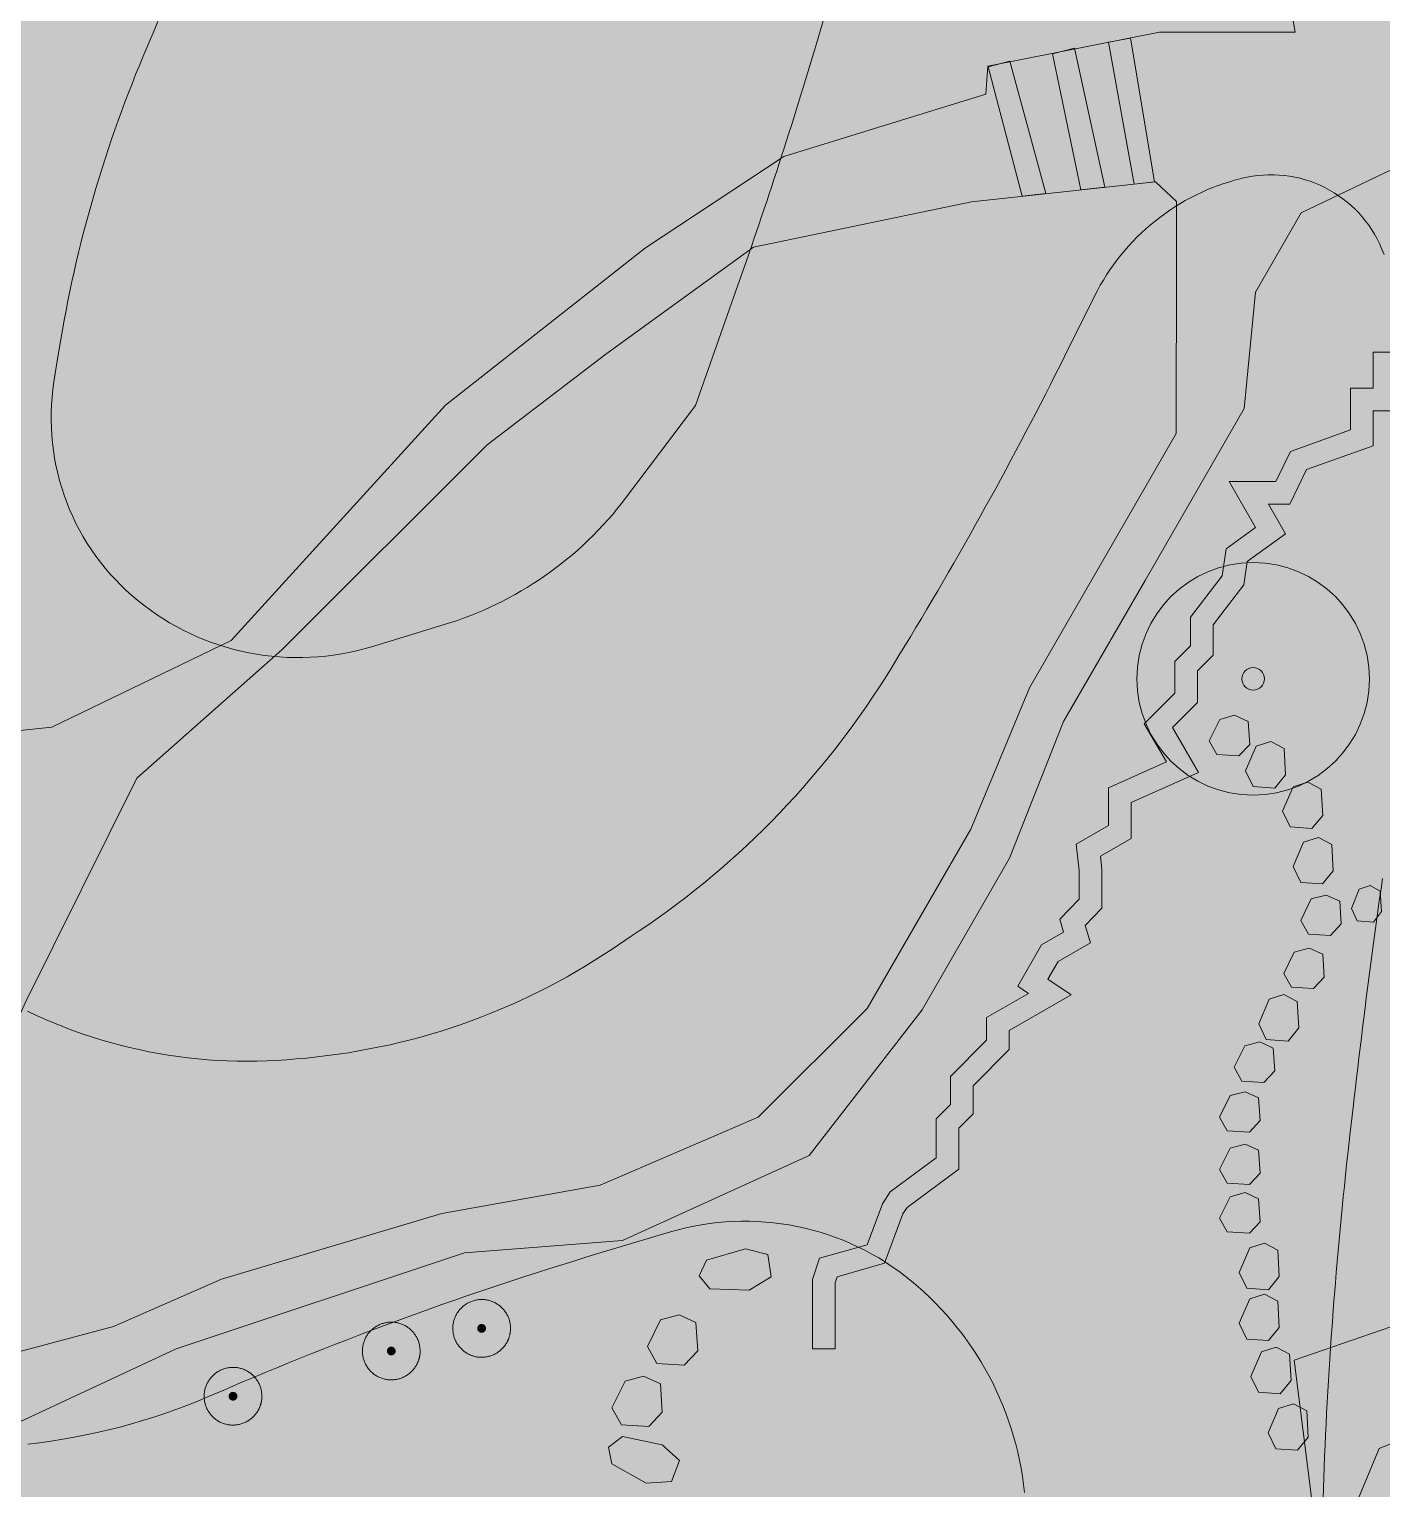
# Model space of a CAD drawing. Header units: metres. Extents: x 68582 to 69192, y 19191 to 19633.
# Drawn here: x 68750.97 to 68762.94, y 19447.41 to 19460.32 of the extents above; entities that cross this region are included whole.
import ezdxf

# ---------------------------------------------------------------- set-up
doc = ezdxf.new("R2010")
doc.units = ezdxf.units.M
doc.linetypes.add('Line Type-1', pattern=[2.116537, 1.058075, -1.058463])
doc.layers.get('0').update_dxf_attribs({"lineweight": 15})
doc.layers.add('None', color=7, linetype='Continuous', lineweight=5)

# ---------------------------------------------------------------- blocks, each defined once
blk = doc.blocks.new('Group-1421')
at = {"layer": 'None', "linetype": 'Continuous', "lineweight": 0, "transparency": 33554687}
blk.add_hatch(color=7, dxfattribs=at).paths.add_polyline_path([(44.264, -113.291), (44.266, -113.289), (44.267, -113.287), (44.269, -113.286), (44.27, -113.284), (44.271, -113.282), (44.272, -113.28), (44.273, -113.278), (44.274, -113.276), (44.275, -113.274), (44.275, -113.271), (44.275, -113.269), (44.276, -113.267), (44.276, -113.265), (44.276, -113.263), (44.275, -113.26), (44.275, -113.258), (44.274, -113.256), (44.274, -113.254), (44.273, -113.252), (44.272, -113.25), (44.271, -113.248), (44.27, -113.246), (44.268, -113.244), (44.267, -113.242), (44.265, -113.241), (44.264, -113.239), (44.262, -113.238), (44.26, -113.236), (44.258, -113.235), (44.256, -113.234), (44.254, -113.233), (44.252, -113.233), (44.25, -113.232), (44.248, -113.231), (44.246, -113.231), (44.243, -113.231), (44.241, -113.231), (44.239, -113.231), (44.237, -113.231), (44.234, -113.232), (44.232, -113.232), (44.23, -113.233), (44.228, -113.234), (44.226, -113.234), (44.224, -113.236), (44.222, -113.237), (44.22, -113.238), (44.219, -113.24), (44.217, -113.241), (44.215, -113.243), (44.214, -113.244), (44.213, -113.246), (44.212, -113.248), (44.211, -113.25), (44.21, -113.252), (44.209, -113.254), (44.208, -113.257), (44.208, -113.259), (44.207, -113.261), (44.207, -113.263), (44.207, -113.265), (44.207, -113.268), (44.208, -113.27), (44.208, -113.272), (44.208, -113.274), (44.209, -113.276), (44.21, -113.278), (44.211, -113.28), (44.212, -113.282), (44.213, -113.284), (44.214, -113.286), (44.216, -113.288), (44.217, -113.289), (44.219, -113.291), (44.221, -113.292), (44.223, -113.294), (44.225, -113.295), (44.227, -113.296), (44.229, -113.297), (44.231, -113.298), (44.233, -113.298), (44.235, -113.299), (44.237, -113.299), (44.239, -113.299), (44.242, -113.299), (44.244, -113.299), (44.246, -113.299), (44.248, -113.299), (44.251, -113.298), (44.253, -113.297), (44.255, -113.297), (44.257, -113.296), (44.259, -113.295), (44.261, -113.293), (44.262, -113.292)], flags=0)
at = {"layer": 'None', "color": 7, "linetype": 'Continuous', "lineweight": 5, "transparency": 33554687}
for points in [[(44.476, -113.366), (44.503, -113.303), (44.487, -113.167), (44.405, -113.057), (44.279, -113.003), (44.143, -113.02), (44.034, -113.102), (43.98, -113.227), (43.996, -113.363), (44.078, -113.473), (44.204, -113.527), (44.34, -113.51), (44.449, -113.428), (44.476, -113.366)], [(44.264, -113.291), (44.271, -113.284), (44.277, -113.267), (44.273, -113.249), (44.261, -113.235), (44.243, -113.23), (44.225, -113.233), (44.212, -113.246), (44.206, -113.263), (44.21, -113.281), (44.222, -113.295), (44.239, -113.3), (44.257, -113.297), (44.264, -113.291)]]:
    blk.add_open_spline(points, degree=2, dxfattribs=at)
blk = doc.blocks.new('Group-1420')
at = {"layer": 'None', "color": 7, "linetype": 'Continuous', "lineweight": 5, "transparency": 33554687}
for radius in [1.029, 0.1]:
    blk.add_circle((51.068, -107.519), radius, dxfattribs=at)
blk = doc.blocks.new('Group-639')
at = {"layer": 'None', "linetype": 'Continuous', "lineweight": 0, "transparency": 33554687}
blk.add_hatch(color=7, dxfattribs=at).paths.add_polyline_path([(42.064, -113.891), (42.066, -113.889), (42.067, -113.887), (42.069, -113.886), (42.07, -113.884), (42.071, -113.882), (42.072, -113.88), (42.073, -113.878), (42.074, -113.876), (42.075, -113.874), (42.075, -113.871), (42.075, -113.869), (42.076, -113.867), (42.076, -113.865), (42.076, -113.863), (42.075, -113.86), (42.075, -113.858), (42.074, -113.856), (42.074, -113.854), (42.073, -113.852), (42.072, -113.85), (42.071, -113.848), (42.07, -113.846), (42.068, -113.844), (42.067, -113.842), (42.065, -113.841), (42.064, -113.839), (42.062, -113.838), (42.06, -113.836), (42.058, -113.835), (42.056, -113.834), (42.054, -113.833), (42.052, -113.833), (42.05, -113.832), (42.048, -113.831), (42.046, -113.831), (42.043, -113.831), (42.041, -113.831), (42.039, -113.831), (42.037, -113.831), (42.034, -113.832), (42.032, -113.832), (42.03, -113.833), (42.028, -113.834), (42.026, -113.834), (42.024, -113.836), (42.022, -113.837), (42.02, -113.838), (42.019, -113.84), (42.017, -113.841), (42.015, -113.843), (42.014, -113.844), (42.013, -113.846), (42.012, -113.848), (42.011, -113.85), (42.01, -113.852), (42.009, -113.854), (42.008, -113.857), (42.008, -113.859), (42.007, -113.861), (42.007, -113.863), (42.007, -113.865), (42.007, -113.868), (42.008, -113.87), (42.008, -113.872), (42.008, -113.874), (42.009, -113.876), (42.01, -113.878), (42.011, -113.88), (42.012, -113.882), (42.013, -113.884), (42.014, -113.886), (42.016, -113.888), (42.017, -113.889), (42.019, -113.891), (42.021, -113.892), (42.023, -113.894), (42.025, -113.895), (42.027, -113.896), (42.029, -113.897), (42.031, -113.898), (42.033, -113.898), (42.035, -113.899), (42.037, -113.899), (42.039, -113.899), (42.042, -113.899), (42.044, -113.899), (42.046, -113.899), (42.048, -113.899), (42.051, -113.898), (42.053, -113.897), (42.055, -113.897), (42.057, -113.896), (42.059, -113.895), (42.061, -113.893), (42.062, -113.892)], flags=0)
at = {"layer": 'None', "color": 7, "linetype": 'Continuous', "lineweight": 5, "transparency": 33554687}
for points in [[(42.276, -113.966), (42.303, -113.903), (42.287, -113.767), (42.205, -113.657), (42.079, -113.603), (41.943, -113.62), (41.834, -113.702), (41.78, -113.827), (41.796, -113.963), (41.878, -114.073), (42.004, -114.127), (42.14, -114.11), (42.249, -114.028), (42.276, -113.966)], [(42.064, -113.891), (42.071, -113.884), (42.077, -113.867), (42.073, -113.849), (42.061, -113.835), (42.043, -113.83), (42.025, -113.833), (42.012, -113.846), (42.006, -113.863), (42.01, -113.881), (42.022, -113.895), (42.039, -113.9), (42.057, -113.897), (42.064, -113.891)]]:
    blk.add_open_spline(points, degree=2, dxfattribs=at)
blk = doc.blocks.new('Group-638')
at = {"layer": 'None', "linetype": 'Continuous', "lineweight": 0, "transparency": 33554687}
blk.add_hatch(color=7, dxfattribs=at).paths.add_polyline_path([(43.464, -113.491), (43.466, -113.489), (43.467, -113.487), (43.469, -113.486), (43.47, -113.484), (43.471, -113.482), (43.472, -113.48), (43.473, -113.478), (43.474, -113.476), (43.475, -113.474), (43.475, -113.471), (43.475, -113.469), (43.476, -113.467), (43.476, -113.465), (43.476, -113.463), (43.475, -113.46), (43.475, -113.458), (43.474, -113.456), (43.474, -113.454), (43.473, -113.452), (43.472, -113.45), (43.471, -113.448), (43.47, -113.446), (43.468, -113.444), (43.467, -113.442), (43.465, -113.441), (43.464, -113.439), (43.462, -113.438), (43.46, -113.436), (43.458, -113.435), (43.456, -113.434), (43.454, -113.433), (43.452, -113.433), (43.45, -113.432), (43.448, -113.431), (43.446, -113.431), (43.443, -113.431), (43.441, -113.431), (43.439, -113.431), (43.437, -113.431), (43.434, -113.432), (43.432, -113.432), (43.43, -113.433), (43.428, -113.434), (43.426, -113.434), (43.424, -113.436), (43.422, -113.437), (43.42, -113.438), (43.419, -113.44), (43.417, -113.441), (43.415, -113.443), (43.414, -113.444), (43.413, -113.446), (43.412, -113.448), (43.411, -113.45), (43.41, -113.452), (43.409, -113.454), (43.408, -113.457), (43.408, -113.459), (43.407, -113.461), (43.407, -113.463), (43.407, -113.465), (43.407, -113.468), (43.408, -113.47), (43.408, -113.472), (43.408, -113.474), (43.409, -113.476), (43.41, -113.478), (43.411, -113.48), (43.412, -113.482), (43.413, -113.484), (43.414, -113.486), (43.416, -113.488), (43.417, -113.489), (43.419, -113.491), (43.421, -113.492), (43.423, -113.494), (43.425, -113.495), (43.427, -113.496), (43.429, -113.497), (43.431, -113.498), (43.433, -113.498), (43.435, -113.499), (43.437, -113.499), (43.439, -113.499), (43.442, -113.499), (43.444, -113.499), (43.446, -113.499), (43.448, -113.499), (43.451, -113.498), (43.453, -113.497), (43.455, -113.497), (43.457, -113.496), (43.459, -113.495), (43.461, -113.493), (43.462, -113.492)], flags=0)
at = {"layer": 'None', "color": 7, "linetype": 'Continuous', "lineweight": 5, "transparency": 33554687}
for points in [[(43.676, -113.566), (43.703, -113.503), (43.687, -113.367), (43.605, -113.257), (43.479, -113.203), (43.343, -113.22), (43.234, -113.302), (43.18, -113.427), (43.196, -113.563), (43.278, -113.673), (43.404, -113.727), (43.54, -113.71), (43.649, -113.628), (43.676, -113.566)], [(43.464, -113.491), (43.471, -113.484), (43.477, -113.467), (43.473, -113.449), (43.461, -113.435), (43.443, -113.43), (43.425, -113.433), (43.412, -113.446), (43.406, -113.463), (43.41, -113.481), (43.422, -113.495), (43.439, -113.5), (43.457, -113.497), (43.464, -113.491)]]:
    blk.add_open_spline(points, degree=2, dxfattribs=at)

msp = doc.modelspace()

# ---------------------------------------------------------------- hatches: boundary and pattern name
at = {"true_color": 0xd1f0d1, "transparency": 33554687}
msp.add_hatch(color=254, dxfattribs=at).paths.add_polyline_path([(68588.122, 19191.443), (69192.296, 19191.443), (69192.296, 19628.232), (68588.122, 19628.232)], flags=0)
at = {"layer": 'None', "linetype": 'Continuous', "lineweight": 0, "true_color": 0xffffff, "transparency": 33554687}
h = msp.add_hatch(color=7, dxfattribs=at)
h.paths.add_polyline_path([(68772.465, 19457.194), (68772.749, 19456.444), (68773.142, 19455.364), (68773.724, 19453.444), (68773.885, 19452.704), (68773.885, 19450.244), (68773.889, 19449.184), (68773.498, 19448.244), (68773.033, 19447.584), (68770.925, 19445.824), (68770.005, 19445.469), (68768.685, 19445.184), (68767.765, 19445.324), (68766.665, 19445.554), (68766.486, 19445.27), (68766.225, 19444.824), (68765.375, 19443.125), (68764.545, 19441.47), (68764.394, 19440.999), (68763.398, 19441.091), (68763.665, 19441.736), (68763.805, 19442.464), (68764.691, 19443.46), (68765.19, 19444.324), (68765.445, 19445.464), (68765.665, 19445.844), (68765.605, 19446.044), (68764.726, 19446.902), (68764.625, 19447.813), (68764.625, 19448.284), (68764.165, 19448.324), (68763.345, 19447.938), (68762.919, 19447.764), (68762.495, 19446.744), (68762.325, 19446.744), (68762.325, 19447.284), (68762.168, 19448.544), (68763.022, 19448.84), (68763.485, 19449.304), (68764.395, 19449.764), (68764.845, 19449.924), (68764.845, 19450.624), (68765.083, 19451.464), (68766.038, 19453.764), (68767.265, 19455.89), (68767.94, 19457.514), (68768.205, 19458.094), (68768.455, 19458.824), (68768.085, 19460.014), (68767.885, 19460.214), (68767.577, 19460.284), (68766.365, 19460.284), (68765.665, 19460.164), (68764.979, 19460.01), (68762.23, 19458.694), (68761.825, 19457.994), (68761.725, 19456.965), (68760.847, 19455.444), (68760.125, 19454.194), (68759.649, 19452.985), (68758.875, 19451.644), (68757.875, 19450.357), (68756.225, 19449.605), (68754.825, 19449.494), (68752.275, 19448.644), (68750.533, 19447.833), (68749.975, 19447.394), (68748.762, 19446.053), (68748.027, 19446.424), (68749.019, 19447.694), (68749.241, 19448.944), (68749.391, 19450.316), (68749.391, 19451.444), (68749.075, 19452.494), (68748.075, 19453.294), (68747.184, 19454.594), (68746.775, 19455.644), (68746.425, 19457.344), (68746.425, 19458.935), (68746.425, 19459.661), (68747.355, 19463.47), (68747.832, 19466.197), (68747.615, 19466.572), (68747.03, 19467.362), (68748.753, 19468.119), (68748.975, 19467.319), (68749.318, 19466.044), (68749.318, 19465.675), (68748.975, 19463.694), (68747.977, 19461.094), (68747.657, 19459.444), (68747.475, 19457.594), (68747.649, 19456.323), (68748.475, 19454.544), (68749.739, 19453.994), (68751.175, 19454.144), (68752.76, 19454.913), (68754.659, 19456.994), (68756.426, 19458.385), (68757.651, 19459.194), (68759.438, 19459.744), (68759.456, 19459.994), (68760.975, 19460.294), (68762.175, 19460.294), (68761.625, 19463.594), (68761.275, 19465.794), (68760.889, 19468.174), (68760.225, 19470.494), (68760.225, 19471.194), (68760.625, 19473.038), (68760.201, 19474.112), (68759.34, 19474.744), (68760.673, 19475.74), (68761.694, 19474.245), (68762.475, 19473.794), (68764.083, 19471.994), (68765.618, 19470.044), (68765.815, 19470.016), (68766.025, 19470.237), (68766.725, 19470.484), (68767.845, 19470.824), (68768.585, 19471.084), (68770.285, 19471.264), (68771.585, 19471.352), (68772.565, 19471.352), (68773.945, 19471.183), (68775.285, 19470.744), (68775.945, 19470.404), (68776.085, 19470.435), (68777.245, 19471.724), (68777.707, 19472.809), (68778.246, 19473.744), (68779.745, 19474.02), (68780.885, 19474.176), (68782.445, 19474.388), (68783.805, 19474.664), (68784.485, 19474.713), (68785.485, 19474.784), (68787.275, 19474.586), (68788.085, 19474.507), (68789.345, 19473.779), (68789.804, 19473.124), (68790.44, 19472.757), (68792.543, 19473.404), (68794.445, 19473.994), (68795.425, 19474.56), (68795.875, 19475.14), (68796.912, 19474.366), (68795.985, 19474.122), (68794.266, 19473.62), (68792.625, 19473.005), (68790.705, 19472.284), (68790.505, 19472.084), (68790.305, 19471.884), (68789.763, 19470.944), (68789.597, 19470.224), (68789.381, 19469.284), (68789.325, 19469.044), (68788.725, 19468.004), (68787.525, 19466.494), (68785.575, 19465.094), (68782.225, 19463.926), (68780.685, 19462.829), (68779.381, 19461.908), (68777.587, 19460.637), (68777.076, 19460.064), (68776.538, 19459.461), (68776.085, 19458.944), (68775.921, 19458.659), (68775.852, 19457.939), (68776.195, 19457.344), (68777.065, 19456.841), (68777.975, 19456.578), (68779.203, 19456.261), (68780.152, 19455.572), (68780.594, 19454.644), (68781.185, 19453.184), (68781.565, 19451.524), (68781.761, 19451.4), (68782.2, 19451.147), (68781.078, 19450.499), (68780.796, 19451.694), (68780.334, 19453.044), (68779.441, 19454.366), (68778.46, 19455.164), (68778.557, 19455.284), (68777.645, 19455.924), (68775.925, 19456.724), (68775.775, 19455.774), (68775.594, 19454.584), (68775.318, 19452.494), (68775.285, 19449.484), (68775.041, 19448.384), (68774.296, 19446.694), (68773.759, 19445.459), (68772.933, 19444.444), (68772.01, 19443.554), (68770.669, 19442.523), (68769.425, 19441.624), (68768.894, 19440.704), (68768.908, 19440.582), (68768.492, 19440.617), (68768.659, 19440.9), (68769.175, 19441.794), (68770.705, 19442.904), (68772.445, 19444.364), (68773.166, 19445.521), (68773.988, 19446.944), (68774.465, 19447.964), (68774.729, 19449.094), (68774.931, 19450.712), (68775.084, 19452.131), (68775.433, 19455.194), (68775.537, 19455.944), (68775.655, 19457.214), (68775.577, 19457.836), (68775.405, 19458.299), (68775.365, 19458.404), (68774.535, 19458.883), (68773.965, 19459.088), (68773.52, 19459.194), (68772.645, 19459.144), (68772.105, 19458.832), (68772.195, 19458.298)], flags=0)
h.paths.add_polyline_path([(68758.388, 19451.657), (68759.305, 19453.244), (68759.825, 19454.494), (68761.124, 19456.744), (68761.125, 19458.344), (68761.125, 19458.796), (68760.94, 19458.97), (68759.313, 19458.794), (68757.383, 19458.391), (68756.075, 19457.444), (68755.025, 19456.644), (68753.21, 19454.829), (68751.925, 19453.694), (68750.945, 19451.718), (68750.475, 19450.694), (68750.343, 19448.994), (68750.603, 19448.544), (68751.721, 19448.844), (68752.675, 19449.262), (68754.625, 19449.844), (68756.025, 19450.094), (68757.425, 19450.694)], flags=0)
h.paths.add_polyline_path([(68764.325, 19463.944), (68764.725, 19466.994), (68765.075, 19469.144), (68765.125, 19469.382), (68762.053, 19472.454), (68761.594, 19472.189), (68761.164, 19471.444), (68760.925, 19470.394), (68761.375, 19468.494), (68761.895, 19465.333), (68762.725, 19461.444), (68763.024, 19461.393), (68763.275, 19461.644)], flags=0)
h.paths.add_polyline_path([(68767.345, 19461.044), (68767.63, 19461.464), (68767.785, 19461.944), (68767.085, 19464.224), (68767.085, 19465.244), (68767.55, 19466.264), (68769.085, 19468.024), (68770.805, 19468.822), (68772.165, 19469.044), (68774.545, 19469.044), (68775.105, 19469.368), (68775.765, 19469.884), (68774.645, 19470.764), (68772.425, 19471.013), (68771.065, 19471.024), (68770.505, 19470.764), (68768.616, 19470.432), (68766.429, 19469.654), (68765.933, 19468.794), (68765.275, 19466.844), (68764.775, 19463.694), (68763.874, 19461.694), (68763.585, 19461.194), (68763.585, 19460.658), (68764.405, 19460.184), (68764.923, 19460.303), (68765.885, 19460.524), (68766.928, 19460.714)], flags=0)
h.paths.add_polyline_path([(68772.745, 19468.264), (68772.465, 19468.377), (68771.725, 19468.475), (68771.025, 19468.423), (68770.165, 19468.144), (68769.405, 19467.744), (68768.085, 19466.424), (68767.405, 19465.064), (68767.405, 19464.344), (68767.804, 19462.784), (68768.174, 19461.644), (68768.745, 19459.884), (68769.207, 19459.084), (68771.085, 19458.904), (68771.865, 19459.084), (68772.685, 19459.704), (68773.032, 19460.304), (68773.225, 19460.849), (68773.225, 19461.304), (68773.485, 19462.124), (68773.085, 19463.604), (68772.901, 19463.924), (68772.991, 19463.979), (68772.273, 19465.238), (68772.342, 19466.516), (68772.614, 19467.492), (68772.785, 19467.984)], flags=0)
h.paths.add_polyline_path([(68777.065, 19470.213), (68776.521, 19469.759), (68776.528, 19469.747), (68774.92, 19468.404), (68775.185, 19467.944), (68776.537, 19468.158), (68777.045, 19468.35), (68777.285, 19468.441), (68778.645, 19469.226), (68779.445, 19469.688), (68780.325, 19470.196), (68780.685, 19470.404), (68781.945, 19470.891), (68782.885, 19471.221), (68783.305, 19471.364), (68784.405, 19471.479), (68785.485, 19471.504), (68786.945, 19472.114), (68786.915, 19472.312), (68787.845, 19472.529), (68788.265, 19472.772), (68789.278, 19472.844), (68788.839, 19473.604), (68787.845, 19474.178), (68785.725, 19474.224), (68784.325, 19474.224), (68783.105, 19474.076), (68781.425, 19473.769), (68780.165, 19473.538), (68778.752, 19473.284), (68778.265, 19472.798), (68778.062, 19471.938), (68777.563, 19471.076)], flags=0)
h.paths.add_polyline_path([(68777.348, 19468.125), (68777.045, 19467.951), (68776.525, 19467.651), (68775.365, 19467.517), (68774.445, 19467.501), (68773.545, 19466.982), (68773.12, 19466.244), (68773.12, 19465.664), (68773.163, 19465.283), (68773.425, 19465.113), (68773.173, 19464.861), (68773.118, 19464.639), (68773.425, 19464.054), (68774.844, 19463.235), (68775.397, 19463.466), (68775.705, 19463.595), (68776.325, 19463.854), (68778.225, 19464.647), (68779.385, 19465.102), (68779.933, 19465.324), (68781.015, 19465.921), (68781.945, 19466.458), (68783.545, 19467.593), (68784.152, 19468.744), (68784.649, 19469.848), (68784.945, 19470.572), (68784.885, 19471.095), (68783.645, 19471.086), (68782.965, 19471.008), (68782.397, 19470.679), (68781.685, 19470.368), (68780.769, 19469.949), (68779.587, 19469.384), (68778.731, 19468.924)], flags=0)
h.paths.add_polyline_path([(68776.765, 19463.73), (68775.683, 19463.28), (68774.975, 19462.975), (68774.345, 19462.612), (68774.478, 19461.484), (68774.166, 19460.944), (68774.245, 19460.744), (68775.165, 19460.064), (68775.805, 19459.904), (68776.885, 19460.487), (68777.202, 19460.735), (68777.519, 19460.984), (68779.085, 19462.171), (68780.065, 19462.896), (68781.144, 19463.755), (68781.625, 19464.144), (68783.045, 19464.645), (68785.585, 19465.484), (68787.165, 19466.644), (68788.274, 19467.924), (68788.578, 19468.452), (68788.857, 19468.904), (68789.205, 19469.824), (68789.425, 19470.834), (68789.425, 19471.524), (68789.383, 19471.884), (68788.467, 19471.938), (68787.825, 19471.404), (68787.032, 19471.316), (68786.345, 19471.095), (68785.685, 19470.572), (68785.165, 19469.204), (68784.634, 19468.284), (68783.865, 19467.515), (68782.625, 19466.598), (68782.185, 19466.328), (68780.245, 19465.208), (68779.725, 19464.967), (68778.865, 19464.576)], flags=0)
h.paths.add_polyline_path([(68768.691, 19458.484), (68768.285, 19457.464), (68767.678, 19455.843), (68766.605, 19453.984), (68765.929, 19452.024), (68765.605, 19450.904), (68765.445, 19448.884), (68765.601, 19447.404), (68766.305, 19446.184), (68767.645, 19445.604), (68768.445, 19445.6), (68769.398, 19445.743), (68769.605, 19445.863), (68770.555, 19446.202), (68771.219, 19446.585), (68772.475, 19447.526), (68772.893, 19447.944), (68773.378, 19448.784), (68773.554, 19449.564), (68773.509, 19450.224), (68773.424, 19453.084), (68773.182, 19453.884), (68772.745, 19455.324), (68772.469, 19456.055), (68772.105, 19456.684), (68771.891, 19457.514), (68771.839, 19457.852), (68771.725, 19458.584), (68770.705, 19458.584), (68769.003, 19458.718)], flags=0)
at = {"layer": 'None', "linetype": 'Continuous', "lineweight": 0, "true_color": 0xffcc99, "transparency": 33554687}
for points in [[(68760.719, 19460.24), (68760.932, 19458.969), (68760.75, 19458.949), (68760.525, 19460.205)], [(68760.222, 19460.151), (68760.491, 19458.921), (68760.278, 19458.898), (68760.029, 19460.101)], [(68759.652, 19460.037), (68759.97, 19458.865), (68759.76, 19458.842), (68759.459, 19459.987)]]:
    msp.add_hatch(color=31, dxfattribs=at).paths.add_polyline_path(points, flags=0)
at = {"layer": 'None', "linetype": 'Continuous', "lineweight": 0, "true_color": 0xa6caf0, "transparency": 33554687}
msp.add_hatch(color=151, dxfattribs=at).paths.add_polyline_path([(68769.002, 19452.623), (68769.002, 19453.017), (68769.212, 19453.017), (68769.129, 19453.161), (68769.388, 19453.31), (68769.147, 19453.55), (68769.339, 19453.661), (68769.107, 19453.84), (68769.297, 19454.148), (68769.168, 19454.404), (68769.506, 19454.512), (68769.152, 19454.727), (68769.662, 19454.85), (68769.351, 19455.011), (68769.756, 19455.416), (68769.528, 19455.601), (68769.931, 19455.834), (68769.558, 19455.971), (68769.751, 19456.306), (68769.579, 19456.604), (68769.725, 19456.75), (68769.563, 19456.912), (68769.851, 19457.201), (68769.646, 19457.555), (68769.238, 19457.555), (68769.452, 19457.927), (68769.13, 19457.927), (68769.246, 19458.304), (68768.832, 19458.304), (68769.027, 19458.641), (68768.729, 19458.72), (68768.098, 19458.51), (68767.799, 19458.81), (68767.467, 19458.618), (68767.207, 19458.62), (68767.046, 19458.459), (68766.803, 19458.599), (68766.505, 19458.302), (68766.252, 19458.555), (68766.064, 19458.23), (68765.357, 19458.394), (68765.127, 19458.164), (68764.92, 19458.164), (68764.856, 19457.984), (68764.407, 19457.984), (68764.22, 19457.797), (68763.887, 19457.797), (68763.582, 19457.492), (68763.451, 19457.567), (68763.343, 19457.264), (68763.065, 19457.264), (68763.065, 19456.944), (68762.865, 19456.944), (68762.865, 19456.634), (68762.277, 19456.424), (68762.128, 19456.117), (68761.939, 19456.117), (68762.089, 19455.856), (68761.751, 19455.611), (68761.721, 19455.404), (68761.45, 19455.05), (68761.45, 19454.783), (68761.312, 19454.644), (68761.312, 19454.363), (68761.09, 19454.141), (68761.32, 19453.744), (68760.725, 19453.479), (68760.725, 19453.161), (68760.452, 19453.003), (68760.465, 19452.889), (68760.465, 19452.544), (68760.318, 19452.391), (68760.364, 19452.237), (68760.079, 19452.072), (68759.988, 19451.916), (68760.195, 19451.778), (68759.645, 19451.461), (68759.645, 19451.292), (68759.325, 19450.972), (68759.325, 19450.723), (68759.199, 19450.596), (68759.199, 19450.234), (68758.741, 19449.895), (68758.705, 19449.839), (68758.541, 19449.402), (68758.124, 19449.283), (68758.105, 19449.228), (68758.105, 19448.644), (68757.905, 19448.644), (68757.905, 19449.26), (68757.967, 19449.446), (68758.389, 19449.566), (68758.525, 19449.929), (68758.592, 19450.034), (68758.999, 19450.335), (68758.999, 19450.679), (68759.125, 19450.806), (68759.125, 19451.055), (68759.445, 19451.375), (68759.445, 19451.576), (68759.816, 19451.79), (68759.721, 19451.853), (68759.932, 19452.219), (68760.127, 19452.331), (68760.093, 19452.445), (68760.265, 19452.624), (68760.265, 19452.878), (68760.239, 19453.111), (68760.525, 19453.276), (68760.525, 19453.609), (68761.036, 19453.837), (68760.84, 19454.174), (68761.112, 19454.446), (68761.112, 19454.727), (68761.25, 19454.866), (68761.25, 19455.118), (68761.53, 19455.484), (68761.565, 19455.724), (68761.826, 19455.912), (68761.592, 19456.317), (68762.003, 19456.317), (68762.133, 19456.585), (68762.665, 19456.775), (68762.665, 19457.144), (68762.865, 19457.144), (68762.865, 19457.464), (68763.202, 19457.464), (68763.343, 19457.861), (68763.549, 19457.742), (68763.804, 19457.997), (68764.137, 19457.997), (68764.324, 19458.184), (68764.715, 19458.184), (68764.779, 19458.364), (68765.044, 19458.364), (68765.294, 19458.614), (68765.965, 19458.458), (68766.209, 19458.881), (68766.505, 19458.584), (68766.77, 19458.849), (68767.013, 19458.709), (68767.124, 19458.821), (68767.414, 19458.818), (68767.832, 19459.059), (68768.152, 19458.739), (68768.722, 19458.929), (68769.331, 19458.768), (68769.179, 19458.504), (68769.516, 19458.504), (68769.401, 19458.127), (68769.799, 19458.127), (68769.584, 19457.755), (68769.762, 19457.755), (68770.101, 19457.168), (68769.845, 19456.912), (68770.008, 19456.75), (68769.829, 19456.571), (68769.982, 19456.306), (68769.85, 19456.077), (68770.4, 19455.874), (68769.88, 19455.574), (68770.055, 19455.432), (68769.686, 19455.063), (68770.229, 19454.781), (68769.671, 19454.647), (68769.985, 19454.456), (68769.452, 19454.285), (68769.525, 19454.138), (68769.372, 19453.888), (68769.698, 19453.637), (68769.473, 19453.507), (68769.713, 19453.267), (68769.403, 19453.088), (68769.559, 19452.817), (68769.202, 19452.817), (68769.202, 19452.623)], flags=0)
at = {"layer": 'None', "linetype": 'Continuous', "lineweight": 0, "true_color": 0xdddddd, "transparency": 33554687}
for points in [[(68761.76, 19454.196), (68761.64, 19454.25), (68761.508, 19454.214), (68761.415, 19454.025), (68761.483, 19453.904), (68761.677, 19453.891), (68761.773, 19453.993)], [(68762.078, 19453.956), (68761.96, 19454.018), (68761.829, 19453.977), (68761.737, 19453.76), (68761.804, 19453.62), (68761.996, 19453.606), (68762.091, 19453.723)], [(68762.406, 19453.597), (68762.287, 19453.659), (68762.157, 19453.618), (68762.064, 19453.401), (68762.132, 19453.262), (68762.324, 19453.248), (68762.419, 19453.365)], [(68762.499, 19453.107), (68762.381, 19453.169), (68762.25, 19453.128), (68762.158, 19452.911), (68762.225, 19452.772), (68762.417, 19452.758), (68762.512, 19452.875)], [(68762.929, 19452.695), (68762.84, 19452.744), (68762.742, 19452.712), (68762.673, 19452.542), (68762.724, 19452.432), (68762.868, 19452.421), (68762.938, 19452.513)], [(68762.57, 19452.606), (68762.45, 19452.66), (68762.318, 19452.625), (68762.225, 19452.436), (68762.293, 19452.314), (68762.487, 19452.302), (68762.583, 19452.404)], [(68762.42, 19452.136), (68762.3, 19452.19), (68762.168, 19452.155), (68762.075, 19451.966), (68762.143, 19451.844), (68762.337, 19451.832), (68762.433, 19451.934)], [(68762.194, 19451.717), (68762.076, 19451.779), (68761.945, 19451.738), (68761.853, 19451.521), (68761.92, 19451.382), (68762.113, 19451.368), (68762.208, 19451.485)], [(68761.982, 19451.306), (68761.862, 19451.36), (68761.73, 19451.325), (68761.637, 19451.136), (68761.704, 19451.014), (68761.899, 19451.002), (68761.995, 19451.104)], [(68761.852, 19450.866), (68761.733, 19450.92), (68761.601, 19450.885), (68761.507, 19450.696), (68761.575, 19450.574), (68761.77, 19450.562), (68761.865, 19450.664)], [(68761.852, 19450.403), (68761.733, 19450.457), (68761.601, 19450.421), (68761.507, 19450.232), (68761.575, 19450.111), (68761.77, 19450.099), (68761.865, 19450.2)], [(68761.852, 19449.973), (68761.733, 19450.027), (68761.601, 19449.991), (68761.507, 19449.802), (68761.575, 19449.681), (68761.77, 19449.669), (68761.865, 19449.77)], [(68756.967, 19449.431), (68756.903, 19449.29), (68756.997, 19449.175), (68757.345, 19449.164), (68757.538, 19449.283), (68757.511, 19449.48), (68757.313, 19449.531)], [(68762.022, 19449.517), (68761.904, 19449.579), (68761.773, 19449.538), (68761.68, 19449.321), (68761.748, 19449.182), (68761.94, 19449.168), (68762.035, 19449.285)], [(68762.022, 19449.067), (68761.904, 19449.129), (68761.773, 19449.088), (68761.68, 19448.871), (68761.748, 19448.732), (68761.94, 19448.718), (68762.035, 19448.835)], [(68756.872, 19448.879), (68756.724, 19448.946), (68756.56, 19448.902), (68756.444, 19448.667), (68756.528, 19448.516), (68756.77, 19448.501), (68756.889, 19448.628)], [(68762.126, 19448.597), (68762.007, 19448.659), (68761.877, 19448.618), (68761.784, 19448.401), (68761.851, 19448.262), (68762.044, 19448.248), (68762.139, 19448.365)], [(68762.126, 19448.597), (68762.007, 19448.659), (68761.877, 19448.618), (68761.784, 19448.401), (68761.851, 19448.262), (68762.044, 19448.248), (68762.139, 19448.365)], [(68756.559, 19448.336), (68756.41, 19448.403), (68756.246, 19448.359), (68756.13, 19448.124), (68756.214, 19447.973), (68756.456, 19447.958), (68756.575, 19448.084)], [(68762.278, 19448.097), (68762.16, 19448.159), (68762.029, 19448.118), (68761.937, 19447.901), (68762.004, 19447.762), (68762.196, 19447.748), (68762.291, 19447.865)], [(68756.223, 19447.87), (68756.1, 19447.775), (68756.13, 19447.629), (68756.433, 19447.457), (68756.658, 19447.472), (68756.727, 19447.658), (68756.575, 19447.796)]]:
    msp.add_hatch(color=254, dxfattribs=at).paths.add_polyline_path(points, flags=0)

# ---------------------------------------------------------------- linework, layer by layer
at = {"layer": 'None', "color": 7, "linetype": 'Continuous', "lineweight": 5, "true_color": 0xffffff, "transparency": 33554687}
for points in [[(68747.977, 19461.094), (68747.657, 19459.444), (68747.475, 19457.594), (68747.649, 19456.323), (68748.475, 19454.544), (68749.739, 19453.994), (68751.175, 19454.144), (68752.76, 19454.913), (68754.659, 19456.994), (68756.426, 19458.385), (68757.651, 19459.194), (68759.438, 19459.744), (68759.456, 19459.994), (68760.975, 19460.294), (68762.175, 19460.294), (68761.625, 19463.594)], [(68764.979, 19460.01), (68762.23, 19458.694), (68761.825, 19457.994), (68761.725, 19456.965), (68760.847, 19455.444), (68760.125, 19454.194), (68759.649, 19452.985), (68758.875, 19451.644), (68757.875, 19450.357), (68756.225, 19449.605), (68754.825, 19449.494), (68752.275, 19448.644), (68750.533, 19447.833), (68749.975, 19447.394)], [(68763.345, 19447.938), (68762.919, 19447.764), (68762.495, 19446.744), (68762.325, 19446.744), (68762.325, 19447.284), (68762.168, 19448.544), (68763.022, 19448.84)]]:
    msp.add_lwpolyline(points, dxfattribs=at)
at = {"layer": 'None', "color": 7, "linetype": 'Continuous', "lineweight": 5, "transparency": 33554687}
for points in [[(68758.015, 19460.445), (68757.943, 19460.202), (68757.925, 19460.143), (68757.905, 19460.075), (68757.884, 19460.008), (68757.864, 19459.94), (68757.843, 19459.873), (68757.823, 19459.805), (68757.802, 19459.738), (68757.781, 19459.67), (68757.76, 19459.603), (68757.739, 19459.536), (68757.718, 19459.468), (68757.696, 19459.401), (68757.675, 19459.334), (68757.653, 19459.267), (68757.632, 19459.2), (68757.61, 19459.133), (68757.588, 19459.065), (68757.566, 19458.998), (68757.544, 19458.931), (68757.522, 19458.864), (68757.5, 19458.797), (68757.477, 19458.731), (68757.455, 19458.664), (68757.432, 19458.597), (68757.41, 19458.53), (68757.387, 19458.463), (68757.364, 19458.396), (68757.341, 19458.33), (68757.318, 19458.263), (68757.295, 19458.196), (68757.272, 19458.13), (68757.245, 19458.055), (68756.87, 19456.99), (68756.25, 19456.17), (68756.212, 19456.121), (68756.173, 19456.073), (68756.134, 19456.025), (68756.093, 19455.978), (68756.051, 19455.932), (68756.009, 19455.887), (68755.965, 19455.842), (68755.921, 19455.799), (68755.876, 19455.756), (68755.83, 19455.715), (68755.783, 19455.674), (68755.735, 19455.634), (68755.687, 19455.595), (68755.638, 19455.557), (68755.588, 19455.52), (68755.537, 19455.484), (68755.486, 19455.449), (68755.434, 19455.415), (68755.381, 19455.382), (68755.328, 19455.35), (68755.274, 19455.319), (68755.219, 19455.289), (68755.164, 19455.26), (68755.109, 19455.233), (68755.053, 19455.206), (68754.996, 19455.181), (68754.939, 19455.156), (68754.881, 19455.133), (68754.823, 19455.111), (68754.765, 19455.09), (68754.706, 19455.07), (68754.646, 19455.052), (68754.245, 19454.93), (68754.003, 19454.856), (68753.937, 19454.838), (68753.87, 19454.821), (68753.803, 19454.806), (68753.736, 19454.793), (68753.668, 19454.782), (68753.6, 19454.774), (68753.532, 19454.767), (68753.464, 19454.763), (68753.395, 19454.76), (68753.326, 19454.76), (68753.258, 19454.762), (68753.189, 19454.766), (68753.121, 19454.772), (68753.053, 19454.78), (68752.985, 19454.79), (68752.918, 19454.802), (68752.851, 19454.817), (68752.784, 19454.833), (68752.718, 19454.852), (68752.653, 19454.872), (68752.588, 19454.894), (68752.524, 19454.919), (68752.46, 19454.945), (68752.398, 19454.973), (68752.336, 19455.003), (68752.276, 19455.035), (68752.216, 19455.069), (68752.157, 19455.105), (68752.1, 19455.142), (68752.044, 19455.182), (68751.989, 19455.223), (68751.935, 19455.265), (68751.883, 19455.309), (68751.833, 19455.354), (68751.784, 19455.401), (68751.737, 19455.45), (68751.691, 19455.5), (68751.647, 19455.551), (68751.604, 19455.604), (68751.564, 19455.658), (68751.525, 19455.714), (68751.488, 19455.771), (68751.453, 19455.829), (68751.42, 19455.888), (68751.388, 19455.948), (68751.359, 19456.009), (68751.332, 19456.071), (68751.307, 19456.134), (68751.283, 19456.198), (68751.262, 19456.262), (68751.243, 19456.327), (68751.226, 19456.393), (68751.211, 19456.459), (68751.199, 19456.526), (68751.188, 19456.592), (68751.18, 19456.66), (68751.174, 19456.727), (68751.17, 19456.795), (68751.169, 19456.863), (68751.169, 19456.929), (68751.172, 19456.997), (68751.177, 19457.065), (68751.184, 19457.132), (68751.193, 19457.2), (68751.225, 19457.405), (68751.238, 19457.488), (68751.253, 19457.574), (68751.268, 19457.66), (68751.283, 19457.746), (68751.3, 19457.832), (68751.316, 19457.917), (68751.334, 19458.003), (68751.352, 19458.088), (68751.371, 19458.173), (68751.391, 19458.258), (68751.411, 19458.343), (68751.432, 19458.427), (68751.453, 19458.512), (68751.475, 19458.596), (68751.498, 19458.68), (68751.522, 19458.764), (68751.546, 19458.848), (68751.57, 19458.932), (68751.596, 19459.015), (68751.622, 19459.098), (68751.648, 19459.181), (68751.676, 19459.264), (68751.703, 19459.347), (68751.732, 19459.429), (68751.761, 19459.511), (68751.791, 19459.593), (68751.821, 19459.675), (68751.852, 19459.757), (68751.884, 19459.838), (68751.916, 19459.919), (68751.949, 19460), (68751.983, 19460.082), (68752.035, 19460.205), (68752.079, 19460.309), (68752.113, 19460.389)], [(68762.962, 19458.327), (68762.94, 19458.38), (68762.921, 19458.423), (68762.9, 19458.465), (68762.877, 19458.506), (68762.853, 19458.546), (68762.827, 19458.585), (68762.799, 19458.623), (68762.769, 19458.659), (68762.738, 19458.694), (68762.705, 19458.728), (68762.671, 19458.76), (68762.635, 19458.791), (68762.598, 19458.82), (68762.56, 19458.847), (68762.52, 19458.873), (68762.48, 19458.897), (68762.438, 19458.919), (68762.396, 19458.939), (68762.353, 19458.958), (68762.309, 19458.974), (68762.264, 19458.988), (68762.219, 19459.001), (68762.173, 19459.011), (68762.126, 19459.02), (68762.08, 19459.026), (68762.033, 19459.03), (68761.986, 19459.032), (68761.939, 19459.032), (68761.892, 19459.03), (68761.845, 19459.026), (68761.799, 19459.02), (68761.752, 19459.012), (68761.707, 19459.002), (68761.7, 19459), (68761.648, 19458.986), (68761.596, 19458.971), (68761.545, 19458.955), (68761.495, 19458.937), (68761.445, 19458.918), (68761.395, 19458.898), (68761.346, 19458.876), (68761.297, 19458.853), (68761.25, 19458.828), (68761.203, 19458.803), (68761.156, 19458.776), (68761.11, 19458.747), (68761.066, 19458.718), (68761.022, 19458.687), (68760.978, 19458.655), (68760.936, 19458.622), (68760.895, 19458.588), (68760.854, 19458.553), (68760.815, 19458.517), (68760.776, 19458.479), (68760.738, 19458.441), (68760.702, 19458.401), (68760.667, 19458.361), (68760.632, 19458.32), (68760.599, 19458.278), (68760.567, 19458.234), (68760.537, 19458.19), (68760.507, 19458.146), (68760.479, 19458.1), (68760.451, 19458.054), (68760.426, 19458.007), (68760.401, 19457.959), (68760.135, 19457.425), (68760.096, 19457.346), (68760.053, 19457.261), (68760.011, 19457.177), (68759.968, 19457.093), (68759.924, 19457.008), (68759.881, 19456.924), (68759.837, 19456.84), (68759.793, 19456.757), (68759.749, 19456.673), (68759.705, 19456.589), (68759.661, 19456.506), (68759.616, 19456.423), (68759.571, 19456.34), (68759.526, 19456.257), (68759.48, 19456.174), (68759.434, 19456.091), (68759.388, 19456.008), (68759.342, 19455.926), (68759.296, 19455.843), (68759.249, 19455.761), (68759.203, 19455.679), (68759.155, 19455.596), (68759.108, 19455.515), (68759.061, 19455.433), (68759.013, 19455.351), (68758.965, 19455.27), (68758.917, 19455.188), (68758.869, 19455.107), (68758.82, 19455.026), (68758.771, 19454.945), (68758.722, 19454.864), (68758.67, 19454.779), (68758.6, 19454.665), (68758.547, 19454.58), (68758.493, 19454.494), (68758.437, 19454.41), (68758.38, 19454.326), (68758.322, 19454.243), (68758.263, 19454.161), (68758.202, 19454.079), (68758.141, 19453.998), (68758.079, 19453.918), (68758.015, 19453.839), (68757.95, 19453.761), (68757.885, 19453.684), (68757.818, 19453.608), (68757.751, 19453.532), (68757.682, 19453.458), (68757.612, 19453.384), (68757.541, 19453.311), (68757.47, 19453.24), (68757.397, 19453.169), (68757.324, 19453.099), (68757.249, 19453.03), (68757.174, 19452.963), (68757.097, 19452.896), (68757.02, 19452.83), (68756.942, 19452.765), (68756.863, 19452.702), (68756.783, 19452.639), (68756.703, 19452.578), (68756.621, 19452.518), (68756.539, 19452.458), (68756.456, 19452.4), (68756.372, 19452.343), (68756.3, 19452.295), (68756.131, 19452.182), (68756.053, 19452.13), (68755.974, 19452.08), (68755.894, 19452.031), (68755.814, 19451.984), (68755.733, 19451.937), (68755.651, 19451.892), (68755.568, 19451.848), (68755.485, 19451.806), (68755.401, 19451.765), (68755.316, 19451.725), (68755.231, 19451.687), (68755.145, 19451.65), (68755.058, 19451.614), (68754.971, 19451.58), (68754.884, 19451.547), (68754.796, 19451.516), (68754.707, 19451.486), (68754.618, 19451.457), (68754.529, 19451.43), (68754.439, 19451.404), (68754.348, 19451.38), (68754.258, 19451.357), (68754.167, 19451.336), (68754.075, 19451.316), (68753.983, 19451.298), (68753.892, 19451.281), (68753.799, 19451.265), (68753.707, 19451.251), (68753.614, 19451.239), (68753.521, 19451.228), (68753.428, 19451.218), (68753.335, 19451.21), (68753.25, 19451.203), (68753.163, 19451.197), (68753.076, 19451.193), (68752.989, 19451.19), (68752.901, 19451.189), (68752.814, 19451.19), (68752.727, 19451.193), (68752.639, 19451.197), (68752.552, 19451.203), (68752.465, 19451.211), (68752.378, 19451.22), (68752.292, 19451.231), (68752.205, 19451.244), (68752.119, 19451.258), (68752.033, 19451.274), (68751.948, 19451.292), (68751.862, 19451.311), (68751.778, 19451.332), (68751.693, 19451.355), (68751.609, 19451.379), (68751.526, 19451.405), (68751.443, 19451.433), (68751.361, 19451.462), (68751.279, 19451.493), (68751.198, 19451.525), (68751.117, 19451.559), (68751.038, 19451.595), (68750.959, 19451.632)], [(68762.423, 19447.321), (68762.425, 19447.415), (68762.428, 19447.501), (68762.432, 19447.597), (68762.436, 19447.693), (68762.44, 19447.789), (68762.445, 19447.884), (68762.449, 19447.98), (68762.454, 19448.076), (68762.459, 19448.172), (68762.465, 19448.268), (68762.47, 19448.364), (68762.476, 19448.46), (68762.482, 19448.555), (68762.489, 19448.651), (68762.495, 19448.747), (68762.502, 19448.842), (68762.509, 19448.938), (68762.516, 19449.034), (68762.524, 19449.13), (68762.531, 19449.225), (68762.539, 19449.321), (68762.547, 19449.417), (68762.556, 19449.512), (68762.564, 19449.608), (68762.573, 19449.703), (68762.582, 19449.799), (68762.592, 19449.894), (68762.601, 19449.99), (68762.611, 19450.085), (68762.621, 19450.181), (68762.631, 19450.276), (68762.642, 19450.371), (68762.653, 19450.476), (68762.66, 19450.535), (68762.68, 19450.708), (68762.688, 19450.779), (68762.698, 19450.867), (68762.708, 19450.956), (68762.718, 19451.043), (68762.729, 19451.132), (68762.74, 19451.22), (68762.75, 19451.308), (68762.761, 19451.397), (68762.772, 19451.484), (68762.783, 19451.572), (68762.794, 19451.661), (68762.805, 19451.749), (68762.817, 19451.837), (68762.828, 19451.925), (68762.84, 19452.013), (68762.851, 19452.101), (68762.863, 19452.189), (68762.875, 19452.278), (68762.887, 19452.365), (68762.899, 19452.453), (68762.911, 19452.541), (68762.923, 19452.629), (68762.936, 19452.716), (68762.948, 19452.805)], [(68759.782, 19447.373), (68759.773, 19447.445), (68759.763, 19447.517), (68759.751, 19447.589), (68759.737, 19447.66), (68759.721, 19447.731), (68759.704, 19447.801), (68759.684, 19447.871), (68759.663, 19447.94), (68759.64, 19448.009), (68759.615, 19448.077), (68759.589, 19448.145), (68759.56, 19448.212), (68759.53, 19448.278), (68759.499, 19448.343), (68759.465, 19448.408), (68759.43, 19448.471), (68759.393, 19448.534), (68759.355, 19448.595), (68759.315, 19448.656), (68759.274, 19448.716), (68759.231, 19448.774), (68759.186, 19448.831), (68759.14, 19448.887), (68759.093, 19448.942), (68759.044, 19448.996), (68758.994, 19449.049), (68758.943, 19449.1), (68758.89, 19449.149), (68758.836, 19449.198), (68758.78, 19449.245), (68758.725, 19449.289), (68758.668, 19449.332), (68758.611, 19449.372), (68758.551, 19449.411), (68758.491, 19449.449), (68758.43, 19449.484), (68758.368, 19449.517), (68758.304, 19449.549), (68758.24, 19449.578), (68758.175, 19449.606), (68758.109, 19449.631), (68758.042, 19449.655), (68757.974, 19449.676), (68757.906, 19449.696), (68757.838, 19449.713), (68757.769, 19449.728), (68757.699, 19449.741), (68757.629, 19449.752), (68757.559, 19449.761), (68757.488, 19449.767), (68757.418, 19449.772), (68757.347, 19449.774), (68757.276, 19449.774), (68757.206, 19449.772), (68757.135, 19449.768), (68757.064, 19449.762), (68756.994, 19449.753), (68756.924, 19449.743), (68756.855, 19449.73), (68756.785, 19449.715), (68756.717, 19449.698), (68756.649, 19449.679), (68756.115, 19449.52), (68756.006, 19449.488), (68755.9, 19449.455), (68755.793, 19449.422), (68755.686, 19449.389), (68755.58, 19449.356), (68755.473, 19449.322), (68755.367, 19449.287), (68755.261, 19449.253), (68755.155, 19449.218), (68755.049, 19449.182), (68754.943, 19449.146), (68754.837, 19449.11), (68754.731, 19449.073), (68754.626, 19449.036), (68754.521, 19448.999), (68754.416, 19448.961), (68754.311, 19448.923), (68754.206, 19448.884), (68754.101, 19448.845), (68753.997, 19448.806), (68753.892, 19448.766), (68753.788, 19448.726), (68753.684, 19448.686), (68753.58, 19448.645), (68753.476, 19448.604), (68753.372, 19448.562), (68753.268, 19448.52), (68753.165, 19448.478), (68753.062, 19448.435), (68752.959, 19448.392), (68752.856, 19448.349), (68752.755, 19448.306), (68752.695, 19448.28), (68752.561, 19448.223), (68752.466, 19448.183), (68752.369, 19448.145), (68752.272, 19448.108), (68752.175, 19448.074), (68752.076, 19448.041), (68751.977, 19448.01), (68751.878, 19447.981), (68751.778, 19447.953), (68751.677, 19447.928), (68751.576, 19447.904), (68751.475, 19447.883), (68751.373, 19447.863), (68751.271, 19447.845), (68751.168, 19447.829), (68751.065, 19447.815), (68750.962, 19447.802)]]:
    msp.add_lwpolyline(points, dxfattribs=at)
for points in [[(68760.719, 19460.24), (68760.932, 19458.969), (68760.75, 19458.949), (68760.525, 19460.205)], [(68760.222, 19460.151), (68760.491, 19458.921), (68760.278, 19458.898), (68760.029, 19460.101)], [(68759.652, 19460.037), (68759.97, 19458.865), (68759.76, 19458.842), (68759.459, 19459.987)], [(68761.76, 19454.196), (68761.64, 19454.25), (68761.508, 19454.214), (68761.415, 19454.025), (68761.483, 19453.904), (68761.677, 19453.891), (68761.773, 19453.993)], [(68762.078, 19453.956), (68761.96, 19454.018), (68761.829, 19453.977), (68761.737, 19453.76), (68761.804, 19453.62), (68761.996, 19453.606), (68762.091, 19453.723)], [(68762.406, 19453.597), (68762.287, 19453.659), (68762.157, 19453.618), (68762.064, 19453.401), (68762.132, 19453.262), (68762.324, 19453.248), (68762.419, 19453.365)], [(68762.499, 19453.107), (68762.381, 19453.169), (68762.25, 19453.128), (68762.158, 19452.911), (68762.225, 19452.772), (68762.417, 19452.758), (68762.512, 19452.875)], [(68762.929, 19452.695), (68762.84, 19452.744), (68762.742, 19452.712), (68762.673, 19452.542), (68762.724, 19452.432), (68762.868, 19452.421), (68762.938, 19452.513)], [(68762.57, 19452.606), (68762.45, 19452.66), (68762.318, 19452.625), (68762.225, 19452.436), (68762.293, 19452.314), (68762.487, 19452.302), (68762.583, 19452.404)], [(68762.42, 19452.136), (68762.3, 19452.19), (68762.168, 19452.155), (68762.075, 19451.966), (68762.143, 19451.844), (68762.337, 19451.832), (68762.433, 19451.934)], [(68762.194, 19451.717), (68762.076, 19451.779), (68761.945, 19451.738), (68761.853, 19451.521), (68761.92, 19451.382), (68762.113, 19451.368), (68762.208, 19451.485)], [(68761.982, 19451.306), (68761.862, 19451.36), (68761.73, 19451.325), (68761.637, 19451.136), (68761.704, 19451.014), (68761.899, 19451.002), (68761.995, 19451.104)], [(68761.852, 19450.866), (68761.733, 19450.92), (68761.601, 19450.885), (68761.507, 19450.696), (68761.575, 19450.574), (68761.77, 19450.562), (68761.865, 19450.664)], [(68761.852, 19450.403), (68761.733, 19450.457), (68761.601, 19450.421), (68761.507, 19450.232), (68761.575, 19450.111), (68761.77, 19450.099), (68761.865, 19450.2)], [(68761.852, 19449.973), (68761.733, 19450.027), (68761.601, 19449.991), (68761.507, 19449.802), (68761.575, 19449.681), (68761.77, 19449.669), (68761.865, 19449.77)], [(68756.967, 19449.431), (68756.903, 19449.29), (68756.997, 19449.175), (68757.345, 19449.164), (68757.538, 19449.283), (68757.511, 19449.48), (68757.313, 19449.531)], [(68762.022, 19449.517), (68761.904, 19449.579), (68761.773, 19449.538), (68761.68, 19449.321), (68761.748, 19449.182), (68761.94, 19449.168), (68762.035, 19449.285)], [(68762.022, 19449.067), (68761.904, 19449.129), (68761.773, 19449.088), (68761.68, 19448.871), (68761.748, 19448.732), (68761.94, 19448.718), (68762.035, 19448.835)], [(68756.872, 19448.879), (68756.724, 19448.946), (68756.56, 19448.902), (68756.444, 19448.667), (68756.528, 19448.516), (68756.77, 19448.501), (68756.889, 19448.628)], [(68762.126, 19448.597), (68762.007, 19448.659), (68761.877, 19448.618), (68761.784, 19448.401), (68761.851, 19448.262), (68762.044, 19448.248), (68762.139, 19448.365)], [(68762.126, 19448.597), (68762.007, 19448.659), (68761.877, 19448.618), (68761.784, 19448.401), (68761.851, 19448.262), (68762.044, 19448.248), (68762.139, 19448.365)], [(68756.559, 19448.336), (68756.41, 19448.403), (68756.246, 19448.359), (68756.13, 19448.124), (68756.214, 19447.973), (68756.456, 19447.958), (68756.575, 19448.084)], [(68762.278, 19448.097), (68762.16, 19448.159), (68762.029, 19448.118), (68761.937, 19447.901), (68762.004, 19447.762), (68762.196, 19447.748), (68762.291, 19447.865)], [(68756.223, 19447.87), (68756.1, 19447.775), (68756.13, 19447.629), (68756.433, 19447.457), (68756.658, 19447.472), (68756.727, 19447.658), (68756.575, 19447.796)]]:
    msp.add_lwpolyline(points, close=True, dxfattribs=at)
at = {"layer": 'None', "color": 7, "linetype": 'Continuous', "lineweight": 5, "true_color": 0xffffff, "transparency": 33554687}
msp.add_lwpolyline([(68758.388, 19451.657), (68759.305, 19453.244), (68759.825, 19454.494), (68761.124, 19456.744), (68761.125, 19458.344), (68761.125, 19458.796), (68760.94, 19458.97), (68759.313, 19458.794), (68757.383, 19458.391), (68756.075, 19457.444), (68755.025, 19456.644), (68753.21, 19454.829), (68751.925, 19453.694), (68750.945, 19451.718), (68750.475, 19450.694), (68750.343, 19448.994), (68750.603, 19448.544), (68751.721, 19448.844), (68752.675, 19449.262), (68754.625, 19449.844), (68756.025, 19450.094), (68757.425, 19450.694)], close=True, dxfattribs=at)
at = {"layer": 'None', "color": 7, "linetype": 'Line Type-1', "lineweight": 5, "transparency": 33554687}
msp.add_lwpolyline([(68763.065, 19456.944), (68762.865, 19456.944), (68762.865, 19456.634), (68762.277, 19456.424), (68762.128, 19456.117), (68761.939, 19456.117), (68762.089, 19455.856), (68761.751, 19455.611), (68761.721, 19455.404), (68761.45, 19455.05), (68761.45, 19454.783), (68761.312, 19454.644), (68761.312, 19454.363), (68761.09, 19454.141), (68761.32, 19453.744), (68760.725, 19453.479), (68760.725, 19453.161), (68760.452, 19453.003), (68760.465, 19452.889), (68760.465, 19452.544), (68760.318, 19452.391), (68760.364, 19452.237), (68760.079, 19452.072), (68759.988, 19451.916), (68760.195, 19451.778), (68759.645, 19451.461), (68759.645, 19451.292), (68759.325, 19450.972), (68759.325, 19450.723), (68759.199, 19450.596), (68759.199, 19450.234), (68758.741, 19449.895), (68758.705, 19449.839), (68758.541, 19449.402), (68758.124, 19449.283), (68758.105, 19449.228), (68758.105, 19448.644), (68757.905, 19448.644), (68757.905, 19449.26), (68757.967, 19449.446), (68758.389, 19449.566), (68758.525, 19449.929), (68758.592, 19450.034), (68758.999, 19450.335), (68758.999, 19450.679), (68759.125, 19450.806), (68759.125, 19451.055), (68759.445, 19451.375), (68759.445, 19451.576), (68759.816, 19451.79), (68759.721, 19451.853), (68759.932, 19452.219), (68760.127, 19452.331), (68760.093, 19452.445), (68760.265, 19452.624), (68760.265, 19452.878), (68760.239, 19453.111), (68760.525, 19453.276), (68760.525, 19453.609), (68761.036, 19453.837), (68760.84, 19454.174), (68761.112, 19454.446), (68761.112, 19454.727), (68761.25, 19454.866), (68761.25, 19455.118), (68761.53, 19455.484), (68761.565, 19455.724), (68761.826, 19455.912), (68761.592, 19456.317), (68762.003, 19456.317), (68762.133, 19456.585), (68762.665, 19456.775), (68762.665, 19457.144), (68762.865, 19457.144), (68762.865, 19457.464), (68763.202, 19457.464)], dxfattribs=at)

# ---------------------------------------------------------------- block references
at = {"layer": 'None', "color": 7, "transparency": 33554687}
for name in ['Group-1420', 'Group-1421', 'Group-638', 'Group-639']:
    msp.add_blockref(name, (68710.736, 19562.091), dxfattribs=at)

doc.saveas('drawing.dxf')
